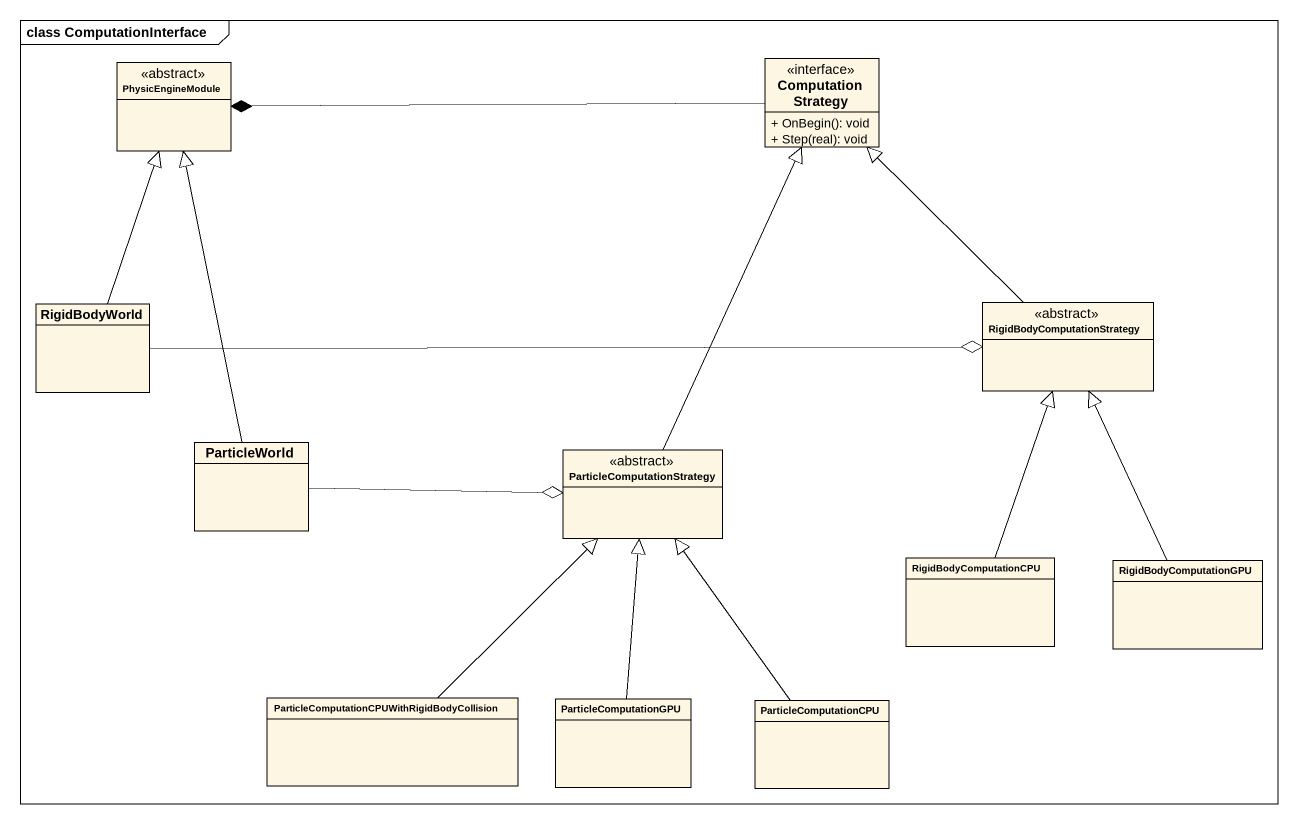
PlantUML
@startuml
mainframe class ComputationInterface
hide circle
hide empty members
skinparam classAttributeIconSize 0
class PhysicEngineModule <<abstract>>
class ComputationStrategy <<interface>> {
  + OnBegin(): void
  + Step(real): void
}
class RigidBodyWorld
class RigidBodyComputationStrategy <<abstract>>
class ParticleWorld
class ParticleComputationStrategy <<abstract>>
class RigidBodyComputationCPU
class RigidBodyComputationGPU
class "ParticleComputationCPUWithRigidBodyCollision" as ParticleComputationCPUWithRi
class ParticleComputationGPU
class ParticleComputationCPU
ComputationStrategy -left-* PhysicEngineModule
RigidBodyWorld -up-|> PhysicEngineModule
RigidBodyWorld -right-o RigidBodyComputationStrategy
RigidBodyComputationStrategy -up-|> ComputationStrategy
ParticleWorld -up-|> PhysicEngineModule
ParticleWorld -right-o ParticleComputationStrategy
ParticleComputationStrategy -up-|> ComputationStrategy
RigidBodyComputationCPU -up-|> RigidBodyComputationStrategy
RigidBodyComputationGPU -up-|> RigidBodyComputationStrategy
ParticleComputationCPUWithRi -up-|> ParticleComputationStrategy
ParticleComputationGPU -up-|> ParticleComputationStrategy
ParticleComputationCPU -up-|> ParticleComputationStrategy
@enduml
